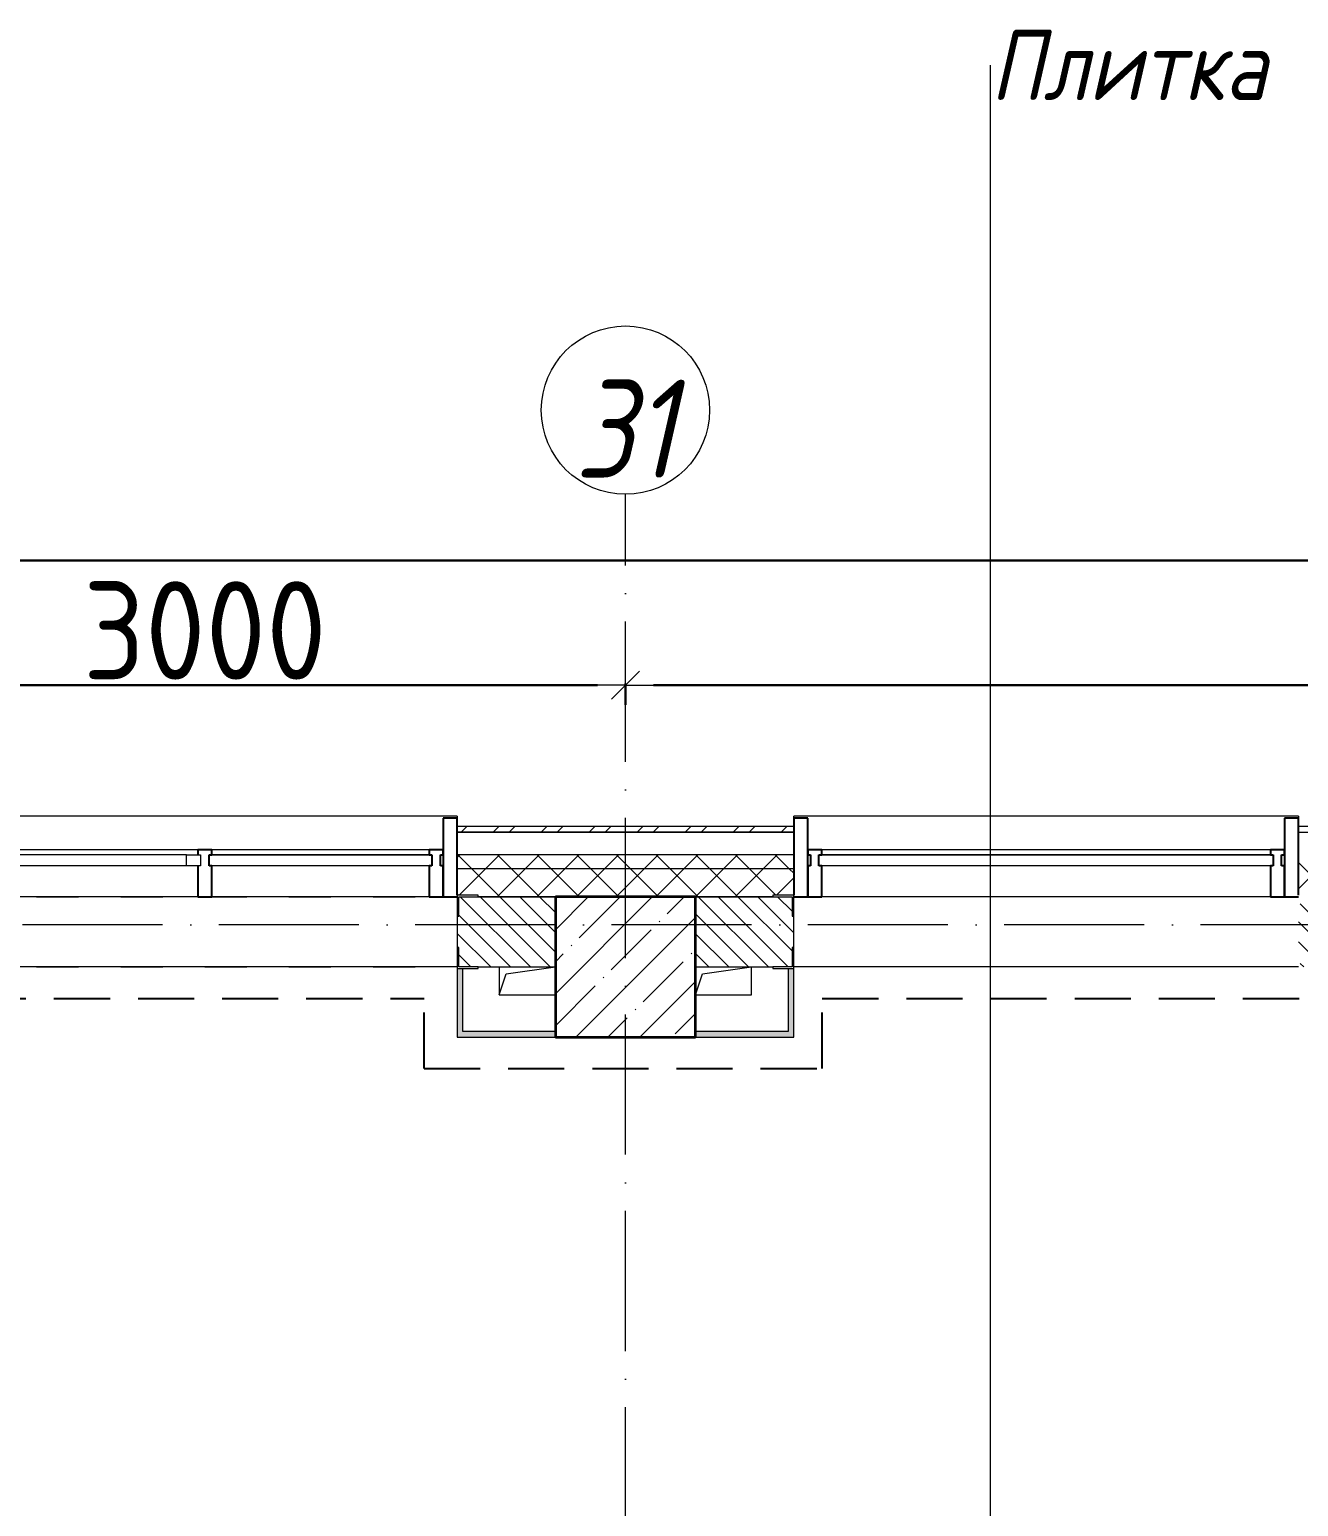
# Model space of a CAD drawing. Header units: millimetres. Extents: x -213536 to 1564669, y -45299 to 942238.
# Drawn here: x -165792 to -161267, y 193054 to 198319 of the extents above; entities that cross this region are included whole.
import ezdxf

# ---------------------------------------------------------------- set-up
doc = ezdxf.new("R2010")
doc.units = ezdxf.units.MM
for name, pattern in [('50_200_ШТРИХ_1Т_ш5_п1_п1_', [700, 500, -100, 0, -100]), ('Штрих короткий', [300, 150, -150]), ('Штриховая _2 мм - 1 мм_', [300, 200, -100])]:
    doc.linetypes.add(name, pattern=pattern)
for name, color, linetype, lineweight in [('0-1', 7, 'Continuous', 5), ('0-2', 7, 'Continuous', 9), ('Импосты витража', 7, 'Continuous', 9), ('Импосты витража-1', 7, 'Continuous', 25), ('Каркас_Импост', 7, 'Continuous', 13), ('Каркас_Импост-1', 7, 'Continuous', 9), ('Несущие колонны', 7, 'Continuous', 9), ('Несущие колонны-1', 7, 'Continuous', 35), ('Обобщенные модели', 7, 'Continuous', 9), ('Общие ребра', 7, 'Continuous', 9), ('Окна', 7, 'Continuous', 9), ('Оси', 7, 'Continuous', 9), ('Оси-1', 7, 'Continuous', 20), ('Оси-2', 7, '50_200_ШТРИХ_1Т_ш5_п1_п1_', 9), ('Остекление-1', 7, 'Continuous', 9), ('Перемычка-1', 7, 'Штрих короткий', 9), ('Размеры', 7, 'Continuous', 15), ('Стены', 7, 'Continuous', 9), ('Стены-1', 7, 'Continuous', 13), ('Текстовые примечания', 7, 'Continuous', 9), ('Штриховка разреза-1', 7, 'Continuous', 9)]:
    doc.layers.add(name, color=color, linetype=linetype, lineweight=lineweight)
doc.layers.add('СТ-1_1', color=7, linetype='Штриховая _2 мм - 1 мм_', lineweight=90, true_color=0x888888)
doc.layers.add('Штриховка разреза-3', color=7, linetype='Continuous', lineweight=9, true_color=0x0080ff)
doc.layers.get('0-2').off()
doc.styles.add('ISOCPEUR_I_1', font='isocpeui.ttf', dxfattribs={"width": 0.85, "height": 2.5})
doc.styles.add('СПДС', font='isocpeur.ttf', dxfattribs={"width": 0.9})
doc.dimstyles.new('Размера А3', dxfattribs={"dimtxt": 200, "dimasz": 100, "dimexe": 70, "dimexo": 100, "dimgap": 20, "dimtad": 1, "dimdec": 0, "dimrnd": 10, "dimzin": 0, "dimdsep": 46, "dimtxsty": 'СПДС', "dimblk": 'ARROWHEAD_6', "dimcen": 1, "dimclrd": 256, "dimclre": 256, "dimclrt": 256, "dimazin": 0, "dimtfac": 1, "dimtdec": 0, "dimtmove": 2, "dimatfit": 3, "dimfxl": 1, "dimtolj": 1, "dimtzin": 0, "dimarcsym": 0})
pattern_1 = [(45, (0, 0), (-70.71068, 70.71068), []), (135, (0, 0), (-70.71068, -70.71068), [])]
pattern_2 = [(135, (0, 0), (-35.35534, -35.35534), [])]

# ---------------------------------------------------------------- blocks, each defined once
blk = doc.blocks.new('Проем_Дверь_Прямоугольный - 1800х2700h_оконные проемы-25805030-АИ2_02_План отделки стен 2-го этажа _Часть 2_')
at = {"layer": 'Перемычка-1'}
for p, q in [((900, 125), (-900, 125)), ((900, -125), (-900, -125))]:
    blk.add_line(p, q, dxfattribs=at)
blk = doc.blocks.new('PNS_Панель прямоугольная2 - Нр_Стекло - 40мм-26243474-АИ2_02_План отделки стен 2-го этажа _Часть 2_')
at = {"layer": 'Каркас_Импост'}
for p, q in [((-397.5, 0), (-397.5, 40)), ((-397.5, 40), (-347.5, 40)), ((-347.5, 40), (-347.5, 0)), ((397.5, 40), (347.5, 40)), ((347.5, 40), (347.5, 0)), ((397.5, 0), (397.5, 40)), ((-347.5, 0), (-397.5, 0)), ((347.5, 0), (397.5, 0))]:
    blk.add_line(p, q, dxfattribs=at)
at = {"layer": 'Каркас_Импост-1'}
for p, q in [((-347.5, 40), (347.5, 40)), ((-347.5, 0), (347.5, 0))]:
    blk.add_line(p, q, dxfattribs=at)
blk = doc.blocks.new('Прямоугольный импост - Импост структурный с накладкой - 150мм-25647633-АИ2_02_План отделки стен 2-го этажа _Часть 2_')
at = {"layer": 'Импосты витража-1'}
for p, q in [((-25, 0), (-25, 17)), ((-25, 17), (25, 17)), ((-15, 0), (-25, 0)), ((-15, -40), (-15, 0)), ((25, 17), (25, 0)), ((-25, -150), (-25, -40)), ((-25, -40), (-15, -40)), ((25, -40), (25, -150)), ((25, -150), (-25, -150))]:
    blk.add_line(p, q, dxfattribs=at)
blk = doc.blocks.new('Прямоугольный импост - Импост структурный с накладкой - 150мм-25647642-АИ2_02_План отделки стен 2-го этажа _Часть 2_')
at = {"layer": 'Импосты витража'}
for p, q in [((42475, -100), (43250, -100)), ((42475, -267), (43250, -267))]:
    blk.add_line(p, q, dxfattribs=at)
blk = doc.blocks.new('PNS_Панель прямоугольная1 - Нр_Стекло - 40мм-25259299-АИ2_02_План отделки стен 2-го этажа _Часть 2_')
at = {"layer": 'Остекление-1'}
for p, q in [((-387.5, 40), (387.5, 40)), ((-397.5, 0), (397.5, 0)), ((387.5, 0), (-387.5, 0))]:
    blk.add_line(p, q, dxfattribs=at)
blk = doc.blocks.new('Прямоугольный импост - Импост структурный с накладкой - 150мм-25647644-АИ2_02_План отделки стен 2-го этажа _Часть 2_')
at = {"layer": 'Импосты витража-1'}
for p, q in [((-25, 0), (-25, 17)), ((-25, 17), (25, 17)), ((-15, 0), (-25, 0)), ((-15, -40), (-15, 0)), ((25, 0), (15, 0)), ((15, 0), (15, -40)), ((25, 17), (25, 0)), ((-25, -150), (-25, -40)), ((-25, -40), (-15, -40)), ((15, -40), (25, -40)), ((25, -40), (25, -150)), ((25, -150), (-25, -150))]:
    blk.add_line(p, q, dxfattribs=at)
blk = doc.blocks.new('Прямоугольный импост - Откос НВФ_50х280 мм-25993838-АИ2_02_План отделки стен 2-го этажа _Часть 2_')
at = {"layer": 'Импосты витража-1'}
for p, q in [((0, 130), (-50, 130)), ((-50, 130), (-50, -150)), ((0, -144), (0, 130)), ((-50, -150), (0, -150))]:
    blk.add_line(p, q, dxfattribs=at)
blk = doc.blocks.new('PNS_Панель прямоугольная1 - Нр_Стекло - 40мм-25293744-АИ2_02_План отделки стен 2-го этажа _Часть 2_')
at = {"layer": 'Остекление-1'}
for p, q in [((-800, 40), (800, 40)), ((-810, 0), (810, 0)), ((800, 0), (-800, 0))]:
    blk.add_line(p, q, dxfattribs=at)
blk = doc.blocks.new('Прямоугольный импост - Импост структурный с накладкой - 150мм-25651488-АИ2_02_План отделки стен 2-го этажа _Часть 2_')
at = {"layer": 'Импосты витража'}
for p, q in [((44650, -100), (46250, -100)), ((44650, -267), (46250, -267))]:
    blk.add_line(p, q, dxfattribs=at)
blk = doc.blocks.new('Прямоугольный импост - Импост структурный с накладкой - 150мм-25651501-АИ2_02_План отделки стен 2-го этажа _Часть 2_')
at = {"layer": 'Импосты витража-1'}
for p, q in [((-25, 0), (-25, 17)), ((-25, 17), (25, 17)), ((-15, 0), (-25, 0)), ((-15, -40), (-15, 0)), ((25, 0), (15, 0)), ((15, 0), (15, -40)), ((25, 17), (25, 0)), ((-25, -150), (-25, -40)), ((-25, -40), (-15, -40)), ((15, -40), (25, -40)), ((25, -40), (25, -150)), ((25, -150), (-25, -150))]:
    blk.add_line(p, q, dxfattribs=at)
blk = doc.blocks.new('Прямоугольный импост - Откос НВФ_50х280 мм-25995271-АИ2_02_План отделки стен 2-го этажа _Часть 2_')
at = {"layer": 'Импосты витража-1'}
for p, q in [((-50, 130), (0, 130)), ((-50, -150), (-50, 130)), ((0, 130), (0, -144)), ((0, -150), (-50, -150))]:
    blk.add_line(p, q, dxfattribs=at)
blk = doc.blocks.new('Прямоугольный импост - Откос НВФ_50х280 мм-25995273-АИ2_02_План отделки стен 2-го этажа _Часть 2_')
at = {"layer": 'Импосты витража-1'}
for p, q in [((0, 130), (-50, 130)), ((-50, 130), (-50, -150)), ((0, -144), (0, 130)), ((-50, -150), (0, -150))]:
    blk.add_line(p, q, dxfattribs=at)
blk = doc.blocks.new('Фахверк_СКБ_Уголок - 250_2700-27497298-АИ2_02_План отделки стен 2-го этажа _Часть 2_')
at = {"layer": 'Обобщенные модели'}
for p, q in [((200, 181), (125, 181)), ((125, 181), (125, 106)), ((131, 106), (131, 175)), ((131, 175), (200, 175)), ((200, 175), (200, 181)), ((125, 106), (131, 106)), ((131, -6), (125, -6)), ((125, -6), (125, -81)), ((131, -75), (131, -6)), ((125, -81), (200, -81)), ((200, -75), (131, -75)), ((200, -81), (200, -75))]:
    blk.add_line(p, q, dxfattribs=at)
blk = doc.blocks.new('AR_Отверстие прямоугольное _в плите_ - AR_Отверстие прямоугольное _в плите_-V208-АИ2_02_План отделки стен 2-го этажа _Часть 2_')
at = {"layer": 'Обобщенные модели'}
for p, q in [((-100, 50), (-100, -50)), ((-100, -50), (-75, 25)), ((-75, 25), (100, 50)), ((-100, -50), (100, -50))]:
    blk.add_line(p, q, dxfattribs=at)
blk = doc.blocks.new('AR_Отверстие прямоугольное _в плите_ - AR_Отверстие прямоугольное _в плите_-V209-АИ2_02_План отделки стен 2-го этажа _Часть 2_')
at = {"layer": 'Обобщенные модели'}
for p, q in [((-100, -50), (-75, 25)), ((-75, 25), (100, 50)), ((100, -50), (100, 50)), ((-100, -50), (100, -50))]:
    blk.add_line(p, q, dxfattribs=at)
blk = doc.blocks.new('Отлив_СКБ - Отлив витража_120_НВФ-31885689-АИ2_02_План отделки стен 2-го этажа _Часть 2_')
at = {"layer": 'Окна'}
for p, q in [((0, 113), (0, 120)), ((1800, 120), (0, 120)), ((1800, 120), (1800, 113)), ((50, 2), (1750, 2))]:
    blk.add_line(p, q, dxfattribs=at)
blk = doc.blocks.new('0125-Р-ОО-Ш2-АР-о_23_10_2024_rvt-1-АИ2_02_План отделки стен 2-го этажа _Часть 2_')
at = {"layer": 'Несущие колонны'}
h = blk.add_hatch(dxfattribs=at)
h.set_pattern_fill('FP_1', color=256, style=0, pattern_type=2)
h.set_pattern_definition([(45, (0, 0), (-114.04925, 114.04925), []), (45, (114.05, 0), (-114.04925, 114.04925), [201.612, -40.322, 3.353, -36.97])])
h.paths.add_polyline_path([(46748.7, 10800), (47200, 10800), (47200, 11300), (46700, 11300), (46700, 10800)], flags=0)
at = {"layer": 'Штриховка разреза-1'}
h = blk.add_hatch(dxfattribs=at)
h.set_pattern_fill('FP_80', color=256, style=0, pattern_type=2)
h.set_pattern_definition([(45, (0, 0), (-85.53659, 85.53659), []), (45, (57.02, 0), (-85.53659, 85.53659), [])])
h.paths.add_polyline_path([(74215, 11530), (74215, 11550), (70350, 11550), (70350, 11530), (72378.4, 11530)], flags=0)
h.paths.add_polyline_path([(68550, 11530), (68550, 11550), (67350, 11550), (67350, 11530), (67718.5, 11530)], flags=0)
h.paths.add_polyline_path([(65550, 11530), (65550, 11550), (64350, 11550), (64350, 11530), (64922.5, 11530)], flags=0)
h.paths.add_polyline_path([(62126.6, 11530), (62550, 11530), (62550, 11550), (61350, 11550), (61350, 11530)], flags=0)
h.paths.add_polyline_path([(58350, 11530), (59550, 11530), (59550, 11550), (58350, 11550)], flags=0)
h.paths.add_polyline_path([(56550, 11530), (56550, 11550), (55350, 11550), (55350, 11530), (56534.6, 11530)], flags=0)
h.paths.add_polyline_path([(53550, 11530), (53550, 11550), (52350, 11550), (52350, 11530), (53272.7, 11530)], flags=0)
h.paths.add_polyline_path([(50010.7, 11530), (50550, 11530), (50550, 11550), (49350, 11550), (49350, 11530)], flags=0)
h.paths.add_polyline_path([(47214.7, 11530), (47550, 11530), (47550, 11550), (46350, 11550), (46350, 11530), (46748.7, 11530)], flags=0)
h.paths.add_polyline_path([(44550, 11530), (44550, 11550), (43350, 11550), (43350, 11530), (44418.8, 11530)], flags=0)
h.paths.add_polyline_path([(40690.8, 11530), (41550, 11530), (41550, 11550), (40685, 11550), (40685, 11530)], flags=0)
h = blk.add_hatch(dxfattribs=at)
h.set_pattern_fill('FP_81', color=256, style=0, pattern_type=2)
h.set_pattern_definition(pattern_1)
h.paths.add_polyline_path([(76700, 11400), (76700, 11450), (70350, 11450), (70350, 11400), (76106.4, 11400)], flags=0)
h.paths.add_polyline_path([(67718.5, 11400), (68550, 11400), (68550, 11450), (67350, 11450), (67350, 11400)], flags=0)
h.paths.add_polyline_path([(64350, 11400), (65550, 11400), (65550, 11450), (64350, 11450)], flags=0)
h.paths.add_polyline_path([(61350, 11400), (62550, 11400), (62550, 11450), (61350, 11450)], flags=0)
h.paths.add_polyline_path([(59330.6, 11400), (59550, 11400), (59550, 11450), (58350, 11450), (58350, 11400)], flags=0)
h.paths.add_polyline_path([(53550, 11400), (53550, 11450), (52350, 11450), (52350, 11400), (53272.7, 11400)], flags=0)
h.paths.add_polyline_path([(56534.6, 11400), (56550, 11400), (56550, 11450), (55350, 11450), (55350, 11400), (55602.6, 11400)], flags=0)
h.paths.add_polyline_path([(50010.7, 11400), (50550, 11400), (50550, 11450), (49350, 11450), (49350, 11400)], flags=0)
h.paths.add_polyline_path([(47550, 11400), (47550, 11450), (46350, 11450), (46350, 11400), (47214.7, 11400)], flags=0)
h.paths.add_polyline_path([(44418.8, 11400), (44550, 11400), (44550, 11450), (43350, 11450), (43350, 11400), (43486.8, 11400)], flags=0)
h.paths.add_polyline_path([(41156.8, 11400), (41550, 11400), (41550, 11450), (40150, 11450), (40150, 11400), (40690.8, 11400)], flags=0)
h.paths.add_polyline_path([(38350, 11400), (38350, 11450), (37150, 11450), (37150, 11400), (37894.8, 11400)], flags=0)
h.paths.add_polyline_path([(29350, 11400), (29350, 11450), (26180, 11450), (26180, 11400), (29040.9, 11400)], flags=0)
h = blk.add_hatch(dxfattribs=at)
h.set_pattern_fill('FP_81', color=256, style=0, pattern_type=2)
h.set_pattern_definition(pattern_1)
h.paths.add_polyline_path([(74200, 11300), (76700, 11300), (76700, 11400), (70350, 11400), (70350, 11306), (70425, 11306), (70425, 11300), (73700, 11300)], flags=0)
h.paths.add_polyline_path([(68475, 11300), (68475, 11306), (68550, 11306), (68550, 11400), (67350, 11400), (67350, 11306), (67425, 11306), (67425, 11300), (67718.5, 11300)], flags=0)
h.paths.add_polyline_path([(65200, 11300), (65475, 11300), (65475, 11306), (65550, 11306), (65550, 11400), (64350, 11400), (64350, 11306), (64425, 11306), (64425, 11300), (64922.5, 11300)], flags=0)
h.paths.add_polyline_path([(62126.6, 11300), (62475, 11300), (62475, 11306), (62550, 11306), (62550, 11400), (61350, 11400), (61350, 11306), (61425, 11306), (61425, 11300), (61700, 11300)], flags=0)
h.paths.add_polyline_path([(58425, 11300), (59475, 11300), (59475, 11306), (59550, 11306), (59550, 11400), (58350, 11400), (58350, 11306), (58425, 11306)], flags=0)
h.paths.add_polyline_path([(55700, 11300), (56475, 11300), (56475, 11306), (56550, 11306), (56550, 11400), (55350, 11400), (55350, 11306), (55425, 11306), (55425, 11300), (55602.6, 11300)], flags=0)
h.paths.add_polyline_path([(52806.7, 11300), (53475, 11300), (53475, 11306), (53550, 11306), (53550, 11400), (52350, 11400), (52350, 11306), (52425, 11306), (52425, 11300), (52700, 11300)], flags=0)
h.paths.add_polyline_path([(50010.7, 11300), (50475, 11300), (50475, 11306), (50550, 11306), (50550, 11400), (49350, 11400), (49350, 11306), (49425, 11306), (49425, 11300)], flags=0)
h.paths.add_polyline_path([(47200, 11300), (47475, 11300), (47475, 11306), (47550, 11306), (47550, 11400), (46350, 11400), (46350, 11306), (46425, 11306), (46425, 11300), (46748.7, 11300)], flags=0)
h.paths.add_polyline_path([(44475, 11300), (44475, 11306), (44550, 11306), (44550, 11400), (43350, 11400), (43350, 11306), (43425, 11306), (43425, 11300), (44418.8, 11300)], flags=0)
h.paths.add_polyline_path([(41475, 11300), (41475, 11306), (41550, 11306), (41550, 11400), (40150, 11400), (40150, 11300), (41200, 11300)], flags=0)
h.paths.add_polyline_path([(38275, 11300), (38275, 11306), (38350, 11306), (38350, 11400), (37150, 11400), (37150, 11300), (37894.8, 11300)], flags=0)
h.paths.add_polyline_path([(29275, 11300), (29275, 11306), (29350, 11306), (29350, 11400), (26180, 11400), (26180, 11300), (29040.9, 11300)], flags=0)
h = blk.add_hatch(dxfattribs=at)
h.set_pattern_fill('FP_2', color=256, style=0, pattern_type=2)
h.set_pattern_definition(pattern_2)
h.paths.add_polyline_path([(46425, 11050), (46700, 11050), (46700, 11300), (46356, 11300), (46356, 11231), (46350, 11231), (46350, 11119), (46356, 11119), (46356, 11050)], flags=0)
h.paths.add_polyline_path([(44418.8, 11050), (44544, 11050), (44544, 11119), (44550, 11119), (44550, 11231), (44544, 11231), (44544, 11300), (44200, 11300), (44200, 11050)], flags=0)
h = blk.add_hatch(dxfattribs=at)
h.set_pattern_fill('FP_2', color=256, style=0, pattern_type=2)
h.set_pattern_definition(pattern_2)
h.paths.add_polyline_path([(52356, 11050), (52700, 11050), (52700, 11300), (52356, 11300), (52356, 11231), (52350, 11231), (52350, 11119), (52356, 11119), (52356, 11054.3)], flags=0)
h.paths.add_polyline_path([(49356, 11050), (50544, 11050), (50544, 11119), (50550, 11119), (50550, 11231), (50544, 11231), (50544, 11300), (49356, 11300), (49356, 11231), (49350, 11231), (49350, 11119), (49356, 11119), (49356, 11051.2)], flags=0)
h.paths.add_polyline_path([(47200, 11050), (47544, 11050), (47544, 11119), (47550, 11119), (47550, 11231), (47544, 11231), (47544, 11300), (47200, 11300)], flags=0)
at = {"layer": 'Несущие колонны-1'}
for p, q in [((47200, 11300), (46700, 11300)), ((46700, 11300), (46700, 10800)), ((47200, 10800), (47200, 11300)), ((46700, 10800), (47200, 10800))]:
    blk.add_line(p, q, dxfattribs=at)
at = {"layer": 'Общие ребра'}
for p, q in [((47550, 11450), (46350, 11450)), ((47550, 11400), (46350, 11400)), ((46425, 11300), (46700, 11300)), ((46700, 11300), (46425, 11300)), ((47200, 11300), (47475, 11300)), ((47475, 11300), (47200, 11300))]:
    blk.add_line(p, q, dxfattribs=at)
at = {"layer": 'Стены'}
for p, q in [((46350, 11050), (44550, 11050)), ((49350, 11050), (47550, 11050))]:
    blk.add_line(p, q, dxfattribs=at)
at = {"layer": 'Стены-1'}
for p, q in [((47550, 11550), (46350, 11550)), ((46350, 11550), (46350, 11530)), ((47550, 11530), (46350, 11530)), ((46350, 11530), (46350, 11306)), ((46350, 11530), (47550, 11530)), ((47550, 11530), (47550, 11550)), ((47550, 11306), (47550, 11530)), ((50550, 11550), (49350, 11550)), ((49350, 11550), (49350, 11530)), ((49350, 11530), (50550, 11530)), ((46700, 11300), (47200, 11300)), ((46700, 11050), (46700, 11300)), ((47200, 11300), (47200, 11050)), ((46350, 11231), (46350, 11119)), ((47550, 11119), (47550, 11231)), ((46425, 11050), (46700, 11050)), ((47200, 11050), (47475, 11050))]:
    blk.add_line(p, q, dxfattribs=at)
at = {"layer": '0-2'}
for name, p in [('Отлив_СКБ - Отлив витража_120_НВФ-31885689-АИ2_02_План отделки стен 2-го этажа _Часть 2_', (44550, 11467)), ('Отлив_СКБ - Отлив витража_120_НВФ-31885689-АИ2_02_План отделки стен 2-го этажа _Часть 2_', (47550, 11467)), ('Прямоугольный импост - Откос НВФ_50х280 мм-25993838-АИ2_02_План отделки стен 2-го этажа _Часть 2_', (46350, 11450)), ('Прямоугольный импост - Откос НВФ_50х280 мм-25995273-АИ2_02_План отделки стен 2-го этажа _Часть 2_', (49350, 11450)), ('Фахверк_СКБ_Уголок - 250_2700-27497298-АИ2_02_План отделки стен 2-го этажа _Часть 2_', (46225, 11125)), ('Проем_Дверь_Прямоугольный - 1800х2700h_оконные проемы-25805030-АИ2_02_План отделки стен 2-го этажа _Часть 2_', (48450, 11175)), ('AR_Отверстие прямоугольное _в плите_ - AR_Отверстие прямоугольное _в плите_-V208-АИ2_02_План отделки стен 2-го этажа _Часть 2_', (46600, 11000)), ('AR_Отверстие прямоугольное _в плите_ - AR_Отверстие прямоугольное _в плите_-V209-АИ2_02_План отделки стен 2-го этажа _Часть 2_', (47300, 11000))]:
    blk.add_blockref(name, p, dxfattribs=at)
at = {"layer": '0-2', "extrusion": (0, 0, -1)}
for name, p in [('Прямоугольный импост - Откос НВФ_50х280 мм-25995271-АИ2_02_План отделки стен 2-го этажа _Часть 2_', (-47550, 11450)), ('Прямоугольный импост - Импост структурный с накладкой - 150мм-25647633-АИ2_02_План отделки стен 2-го этажа _Часть 2_', (-45450, 11450)), ('Прямоугольный импост - Импост структурный с накладкой - 150мм-25647644-АИ2_02_План отделки стен 2-го этажа _Часть 2_', (-46275, 11450)), ('Прямоугольный импост - Импост структурный с накладкой - 150мм-25651501-АИ2_02_План отделки стен 2-го этажа _Часть 2_', (-47625, 11450)), ('Прямоугольный импост - Импост структурный с накладкой - 150мм-25651501-АИ2_02_План отделки стен 2-го этажа _Часть 2_', (-49275, 11450))]:
    blk.add_blockref(name, p, dxfattribs=at)
at = {"layer": '0-2', "rotation": 180}
for name, p in [('PNS_Панель прямоугольная2 - Нр_Стекло - 40мм-26243474-АИ2_02_План отделки стен 2-го этажа _Часть 2_', (45037.5, 11450)), ('Прямоугольный импост - Импост структурный с накладкой - 150мм-25647642-АИ2_02_План отделки стен 2-го этажа _Часть 2_', (87900, 11200)), ('PNS_Панель прямоугольная1 - Нр_Стекло - 40мм-25259299-АИ2_02_План отделки стен 2-го этажа _Часть 2_', (45862.5, 11450)), ('Прямоугольный импост - Импост структурный с накладкой - 150мм-25647642-АИ2_02_План отделки стен 2-го этажа _Часть 2_', (88725, 11200)), ('PNS_Панель прямоугольная1 - Нр_Стекло - 40мм-25293744-АИ2_02_План отделки стен 2-го этажа _Часть 2_', (48450, 11450)), ('Прямоугольный импост - Импост структурный с накладкой - 150мм-25651488-АИ2_02_План отделки стен 2-го этажа _Часть 2_', (93900, 11200)), ('Проем_Дверь_Прямоугольный - 1800х2700h_оконные проемы-25805030-АИ2_02_План отделки стен 2-го этажа _Часть 2_', (45450, 11175)), ('Фахверк_СКБ_Уголок - 250_2700-27497298-АИ2_02_План отделки стен 2-го этажа _Часть 2_', (47675, 11225))]:
    blk.add_blockref(name, p, dxfattribs=at)
blk = doc.blocks.new('Ось сетки - Круг_Ø6_00__ISO-2_5_0_9K_-16731441-АИ2_02_План отделки стен 2-го этажа _Часть 2_')
at = {"layer": 'Оси-1'}
blk.add_circle((0, 0), 3, dxfattribs=at)
blk = doc.blocks.new('ARROWHEAD_6')
at = {"color": 0, "linetype": 'Continuous'}
for p, q in [((0, 0), (-1, 0)), ((-0.5, -0.5), (0.5, 0.5))]:
    blk.add_line(p, q, dxfattribs=at)
blk = doc.blocks.new('*D3078')
at = {"layer": 'Defpoints', "color": 0, "transparency": 16777216}
for p in [(250195.6, 224975.8), (253195.6, 224975.8), (253195.6, 224869.7)]:
    blk.add_point(p, dxfattribs=at)
at = {"layer": 'Размеры', "lineweight": -2, "transparency": 16777216}
for p, q in [((250195.6, 224875.8), (250195.6, 224799.7)), ((250295.6, 224869.7), (253095.6, 224869.7)), ((253195.6, 224875.8), (253195.6, 224799.7))]:
    blk.add_line(p, q, dxfattribs=at)
at = {"layer": 'Размеры', "lineweight": -2, "transparency": 16777216, "xscale": 100, "yscale": 100, "zscale": 100, "rotation": 180}
blk.add_blockref('ARROWHEAD_6', (250195.6, 224869.7), dxfattribs=at)
at = {"layer": 'Размеры', "lineweight": -2, "transparency": 16777216, "xscale": 100, "yscale": 100, "zscale": 100}
blk.add_blockref('ARROWHEAD_6', (253195.6, 224869.7), dxfattribs=at)
at = {"layer": 'Размеры', "lineweight": 25, "transparency": 16777216, "insert": (251695.6, 225064.7), "char_height": 350, "width": 2.488, "attachment_point": 5, "style": 'СПДС'}
blk.add_mtext('\\A1;3000', dxfattribs=at)
blk = doc.blocks.new('*D3079')
at = {"layer": 'Defpoints', "color": 0, "transparency": 16777216}
for p in [(253195.6, 224975.8), (259195.6, 224975.8), (259195.6, 224869.7)]:
    blk.add_point(p, dxfattribs=at)
at = {"layer": 'Размеры', "lineweight": -2, "transparency": 16777216}
for p, q in [((253195.6, 224875.8), (253195.6, 224799.7)), ((253295.6, 224869.7), (259095.6, 224869.7)), ((259195.6, 224875.8), (259195.6, 224799.7))]:
    blk.add_line(p, q, dxfattribs=at)
at = {"layer": 'Размеры', "lineweight": -2, "transparency": 16777216, "xscale": 100, "yscale": 100, "zscale": 100, "rotation": 180}
blk.add_blockref('ARROWHEAD_6', (253195.6, 224869.7), dxfattribs=at)
at = {"layer": 'Размеры', "lineweight": -2, "transparency": 16777216, "xscale": 100, "yscale": 100, "zscale": 100}
blk.add_blockref('ARROWHEAD_6', (259195.6, 224869.7), dxfattribs=at)
at = {"layer": 'Размеры', "lineweight": 25, "transparency": 16777216, "insert": (256195.6, 225064.7), "char_height": 350, "width": 2.488, "attachment_point": 5, "style": 'СПДС'}
blk.add_mtext('\\A1;6000', dxfattribs=at)
blk = doc.blocks.new('*D3086')
at = {"layer": 'Defpoints', "color": 0, "transparency": 16777216}
for p in [(234645.6, 225419.6), (280745.6, 225313.5), (280745.6, 224279.9)]:
    blk.add_point(p, dxfattribs=at)
at = {"layer": 'Размеры', "lineweight": -2, "transparency": 16777216}
for p, q in [((280745.6, 224379.9), (280745.6, 225383.5)), ((234645.6, 225319.6), (234645.6, 225243.5)), ((234745.6, 225313.5), (280645.6, 225313.5))]:
    blk.add_line(p, q, dxfattribs=at)
at = {"layer": 'Размеры', "lineweight": -2, "transparency": 16777216, "xscale": 100, "yscale": 100, "zscale": 100, "rotation": 180}
blk.add_blockref('ARROWHEAD_6', (234645.6, 225313.5), dxfattribs=at)
at = {"layer": 'Размеры', "lineweight": -2, "transparency": 16777216, "xscale": 100, "yscale": 100, "zscale": 100}
blk.add_blockref('ARROWHEAD_6', (280745.6, 225313.5), dxfattribs=at)
at = {"layer": 'Размеры', "lineweight": 25, "transparency": 16777216, "insert": (257695.6, 225508.5), "char_height": 350, "width": 2.997, "attachment_point": 5, "style": 'СПДС'}
blk.add_mtext('\\A1;46100', dxfattribs=at)
blk = doc.blocks.new('Оси1')
at = {"layer": 'Оси-2'}
for p, q in [((253195.6, 210594.5), (253195.6, 225549.9)), ((312453.9, 224015.2), (203926.8, 224015.2))]:
    blk.add_line(p, q, dxfattribs=at)
at = {"layer": 'Оси-1', "xscale": 99.99999999999993, "yscale": 99.99999999999993, "zscale": 99.99999999999993}
blk.add_blockref('Ось сетки - Круг_Ø6_00__ISO-2_5_0_9K_-16731441-АИ2_02_План отделки стен 2-го этажа _Часть 2_', (253195.6, 225849.9), dxfattribs=at)
at = {"layer": 'Оси', "insert": (253014.5, 225958.6), "char_height": 350, "width": 346.329, "attachment_point": 1, "style": 'ISOCPEUR_I_1'}
blk.add_mtext('31', dxfattribs=at)
at = {"layer": 'Размеры', "lineweight": 25}
for base, p1, p2, picture, middle in [((280745.6, 225313.5), (234645.6, 225419.6), (280745.6, 224279.9), '*D3086', (257695.6, 225508.5)), ((253195.6, 224869.7), (250195.6, 224975.8), (253195.6, 224975.8), '*D3078', (251695.6, 225064.7)), ((259195.6, 224869.7), (253195.6, 224975.8), (259195.6, 224975.8), '*D3079', (256195.6, 225064.7))]:
    dim = blk.add_linear_dim(base=base, p1=p1, p2=p2, dimstyle='Размера А3', override={"dimtxt": 350}, dxfattribs=at)
    dim.commit()
    dim.dimension.update_dxf_attribs({"geometry": picture, "text_midpoint": middle})

msp = doc.modelspace()

# ---------------------------------------------------------------- hatches: boundary and pattern name
at = {"layer": 'Штриховка разреза-3'}
for points in [[(-164261, 194747.3), (-164247, 194747.3), (-164247, 194971.3), (-164267, 194971.3), (-164267, 194747.3)], [(-163073, 194747.3), (-163067, 194747.3), (-163067, 194971.3), (-163087, 194971.3), (-163087, 194747.3)], [(-163917, 194727.3), (-163917, 194747.3), (-164267, 194747.3), (-164267, 194727.3)], [(-163417, 194727.3), (-163067, 194727.3), (-163067, 194747.3), (-163417, 194747.3)]]:
    msp.add_hatch(color=256, dxfattribs=at).paths.add_polyline_path(points, flags=0)

# ---------------------------------------------------------------- linework, layer by layer
at = {"layer": 'СТ-1_1', "lineweight": 25}
for p, q in [((-166305, 194865.3), (-164385, 194865.3)), ((-164385, 194615.3), (-164385, 194865.3)), ((-162965, 194615.3), (-162965, 194865.3)), ((-162965, 194865.3), (-158377, 194865.3)), ((-164385, 194615.3), (-162965, 194615.3))]:
    msp.add_line(p, q, dxfattribs=at)
at = {"layer": 'Стены-1'}
for p, q in [((-164267, 194971.3), (-164267, 194727.3)), ((-164247, 194747.3), (-164247, 194971.3)), ((-163087, 194971.3), (-163087, 194747.3)), ((-163067, 194727.3), (-163067, 194971.3)), ((-163917, 194747.3), (-164247, 194747.3)), ((-163917, 194727.3), (-163917, 194747.3)), ((-163087, 194747.3), (-163417, 194747.3)), ((-163417, 194747.3), (-163417, 194727.3)), ((-164267, 194727.3), (-163917, 194727.3)), ((-163417, 194727.3), (-163067, 194727.3))]:
    msp.add_line(p, q, dxfattribs=at)
at = {"layer": 'Текстовые примечания'}
msp.add_line((-162365.4, 191631.5), (-162365.4, 198191.9), dxfattribs=at)

# ---------------------------------------------------------------- block references
at = {"color": 2, "lineweight": 30}
msp.add_blockref('Оси1', (-416862.6, -28888), dxfattribs=at)
at = {"layer": '0-1'}
msp.add_blockref('0125-Р-ОО-Ш2-АР-о_23_10_2024_rvt-1-АИ2_02_План отделки стен 2-го этажа _Часть 2_', (-210617, 183927.3), dxfattribs=at)

# ---------------------------------------------------------------- texts
at = {"layer": 'Текстовые примечания', "insert": (-162365.4, 198316.9), "char_height": 250, "width": 1305.949, "attachment_point": 1, "style": 'ISOCPEUR_I_1'}
msp.add_mtext('Плитка', dxfattribs=at)

doc.saveas('drawing.dxf')
